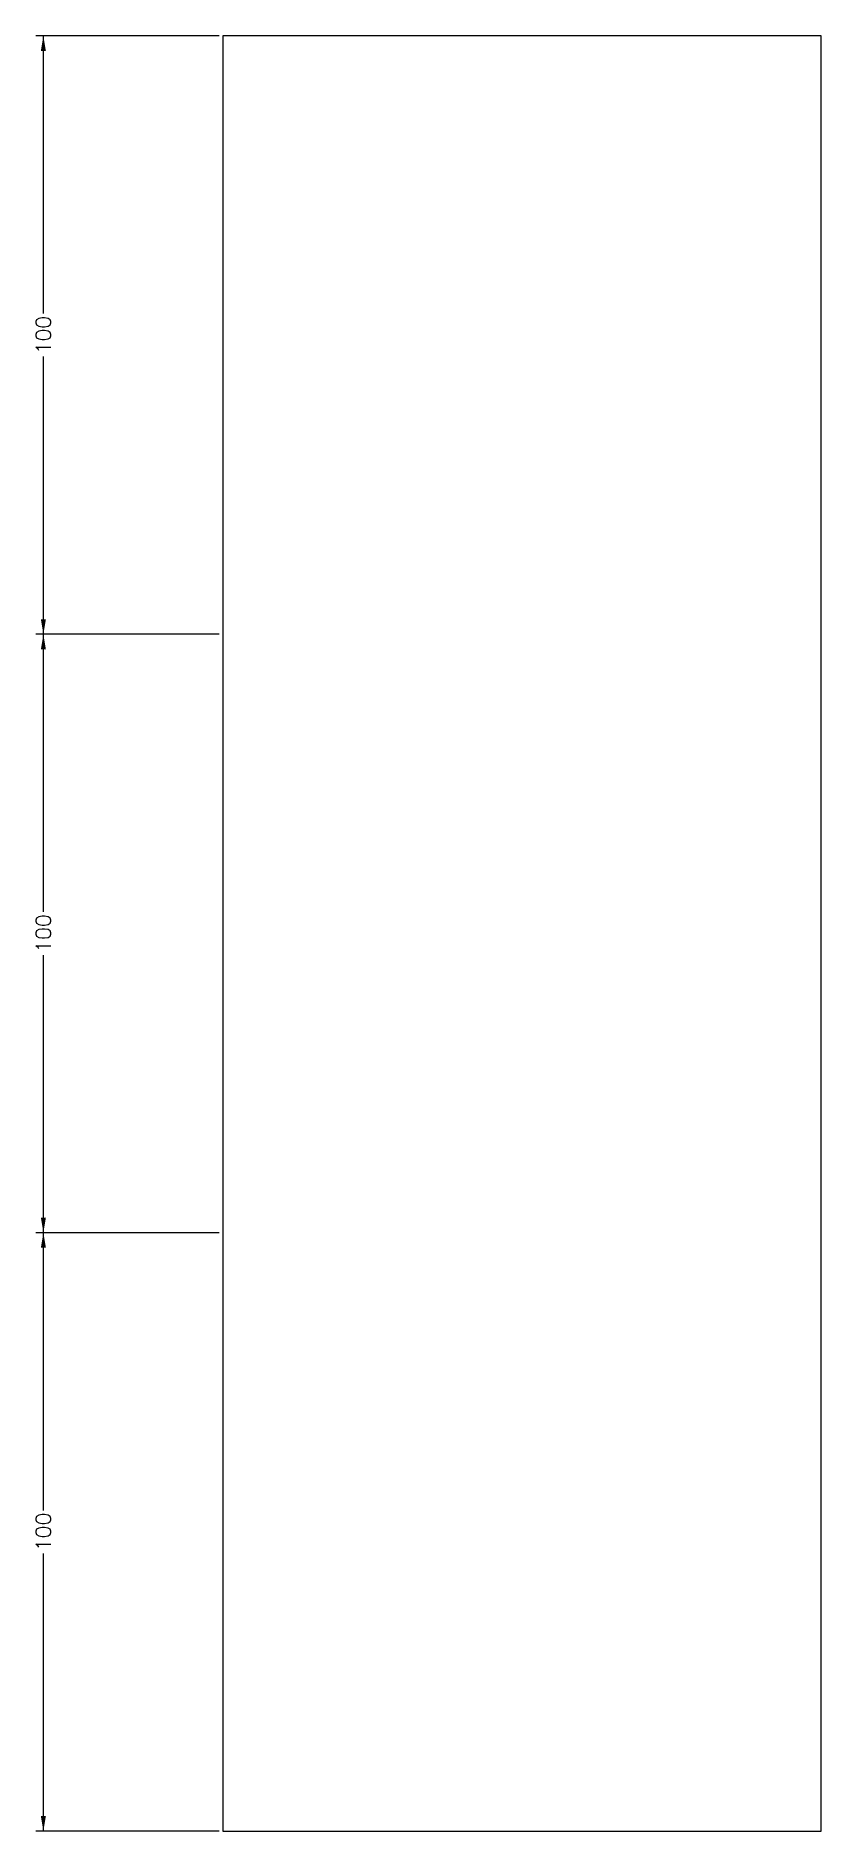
# Model space of a CAD drawing. Extents: x -31 to 100, y 0 to 300.
import ezdxf
from ezdxf.enums import TextEntityAlignment as Align

# ---------------------------------------------------------------- set-up
doc = ezdxf.new("R2010")
doc.units = 0
doc.layers.get('0').update_dxf_attribs({"linetype": 'CONTINUOUS'})
doc.layers.add('Dimension', color=94, linetype='CONTINUOUS')
doc.styles.get("Standard").update_dxf_attribs({"font": 'SIMPLEX'})
doc.dimstyles.get("Standard").update_dxf_attribs({"dimtxt": 2.5, "dimasz": 2.5, "dimexe": 1.25, "dimexo": 0.625, "dimtad": 0, "dimzin": 0, "dimcen": 2.5, "dimazin": 3, "dimtfac": 1, "dimtmove": 0, "dimatfit": 3})

# ---------------------------------------------------------------- blocks, each defined once
blk = doc.blocks.new('*D1')
at = {"layer": 'Dimension'}
for p, q in [((-0.625, 100), (-31.25, 100)), ((-30, 100), (-30, 100)), ((-30, 53.6), (-30, 100)), ((-30, 0), (-30, 46.4)), ((-0.625, 0), (-31.25, 0)), ((-30, 0), (-30, 0))]:
    blk.add_line(p, q, dxfattribs=at)
for points in [[(-30.416667, 97.5), (-29.583333, 97.5), (-30, 100)], [(-29.583333, 2.5), (-30.416667, 2.5), (-30, 0)]]:
    blk.add_solid(points, dxfattribs=at)
blk.add_text('100', height=2.5, rotation=90, dxfattribs=at).set_placement((-30, 50), align=Align.MIDDLE_CENTER)
blk = doc.blocks.new('*D2')
at = {"layer": 'Dimension'}
for p, q in [((-0.625, 200), (-31.25, 200)), ((-30, 200), (-30, 200)), ((-30, 153.6), (-30, 200)), ((-30, 100), (-30, 146.4)), ((-0.625, 100), (-31.25, 100)), ((-30, 100), (-30, 100))]:
    blk.add_line(p, q, dxfattribs=at)
for points in [[(-30.416667, 197.5), (-29.583333, 197.5), (-30, 200)], [(-29.583333, 102.5), (-30.416667, 102.5), (-30, 100)]]:
    blk.add_solid(points, dxfattribs=at)
blk.add_text('100', height=2.5, rotation=90, dxfattribs=at).set_placement((-30, 150), align=Align.MIDDLE_CENTER)
blk = doc.blocks.new('*D3')
at = {"layer": 'Dimension'}
for p, q in [((-0.625, 300), (-31.25, 300)), ((-30, 300), (-30, 300)), ((-30, 253.6), (-30, 300)), ((-30, 200), (-30, 246.4)), ((-0.625, 200), (-31.25, 200)), ((-30, 200), (-30, 200))]:
    blk.add_line(p, q, dxfattribs=at)
for points in [[(-30.416667, 297.5), (-29.583333, 297.5), (-30, 300)], [(-29.583333, 202.5), (-30.416667, 202.5), (-30, 200)]]:
    blk.add_solid(points, dxfattribs=at)
blk.add_text('100', height=2.5, rotation=90, dxfattribs=at).set_placement((-30, 250), align=Align.MIDDLE_CENTER)

msp = doc.modelspace()

# ---------------------------------------------------------------- linework, layer by layer
msp.add_lwpolyline([(0, 0), (100, 0), (100, 300), (0, 300)], close=True)

# ---------------------------------------------------------------- dimensions: what is measured, and where the dimension line sits
at = {"layer": 'Dimension'}
for base, p1, p2, picture, middle in [((-30, 250), (0, 200), (0, 300), '*D3', (-30, 250)), ((-30, 150), (0, 100), (0, 200), '*D2', (-30, 150)), ((-30, 50), (0, 0), (0, 100), '*D1', (-30, 50))]:
    dim = msp.add_linear_dim(base=base, p1=p1, p2=p2, angle=90, dimstyle='STANDARD', dxfattribs=at)
    dim.commit()
    dim.dimension.update_dxf_attribs({"geometry": picture, "text_midpoint": middle})

doc.saveas('drawing.dxf')
